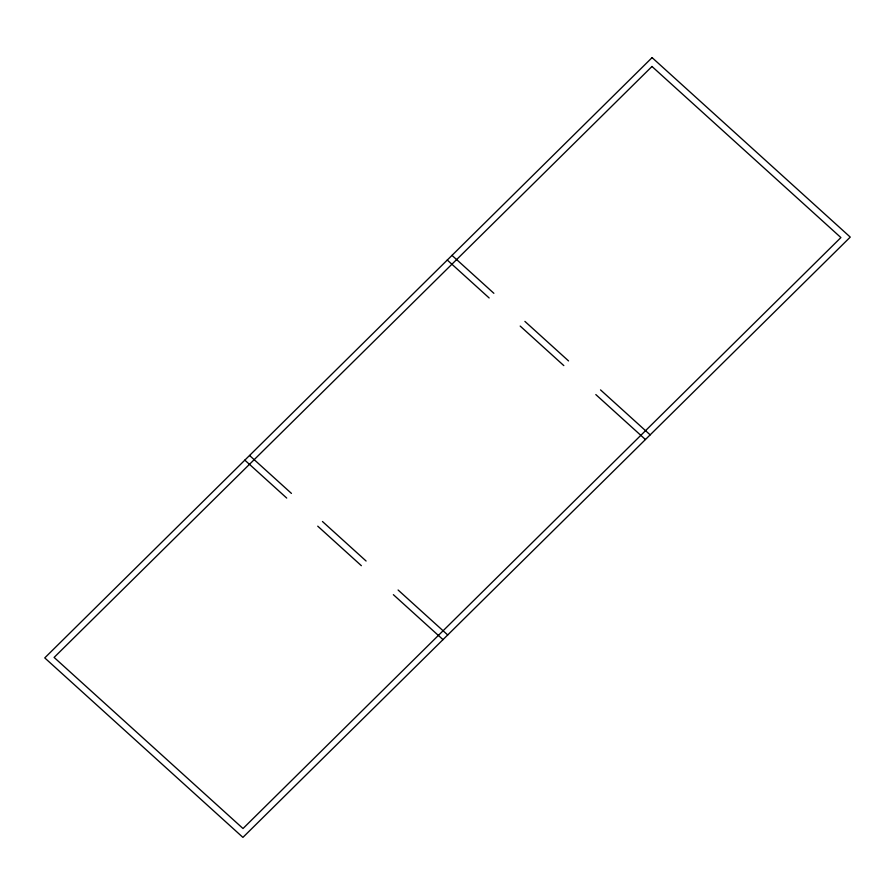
<?xml version="1.0" encoding="UTF-8"?>
<svg xmlns="http://www.w3.org/2000/svg" width="895" height="895" viewBox="0 0 895 895"><rect width="100%" height="100%" fill="white"/><g stroke="black" fill="none" stroke-linecap="round" stroke-linejoin="round"><path stroke-width="1.34" d="M451.997 255.377L493.872 293.303M524.906 321.406L568.538 360.92M600.534 389.907L650.173 434.858M447.276 260.042L489.151 297.968M520.185 326.071L563.816 365.596M595.813 394.572L645.44 439.523M249.56 455.477L291.434 493.402M322.457 521.505L366.089 561.02M398.096 590.006L447.724 634.958M244.827 460.142L286.713 498.067M317.736 526.17L361.367 565.696M393.364 594.672L443.003 639.623M652.086 57.616L44.75 657.903L242.914 837.384L850.25 237.097L652.086 57.616M651.985 66.476L54.103 657.422L243.015 828.524L840.897 237.578L651.985 66.476"/></g></svg>
